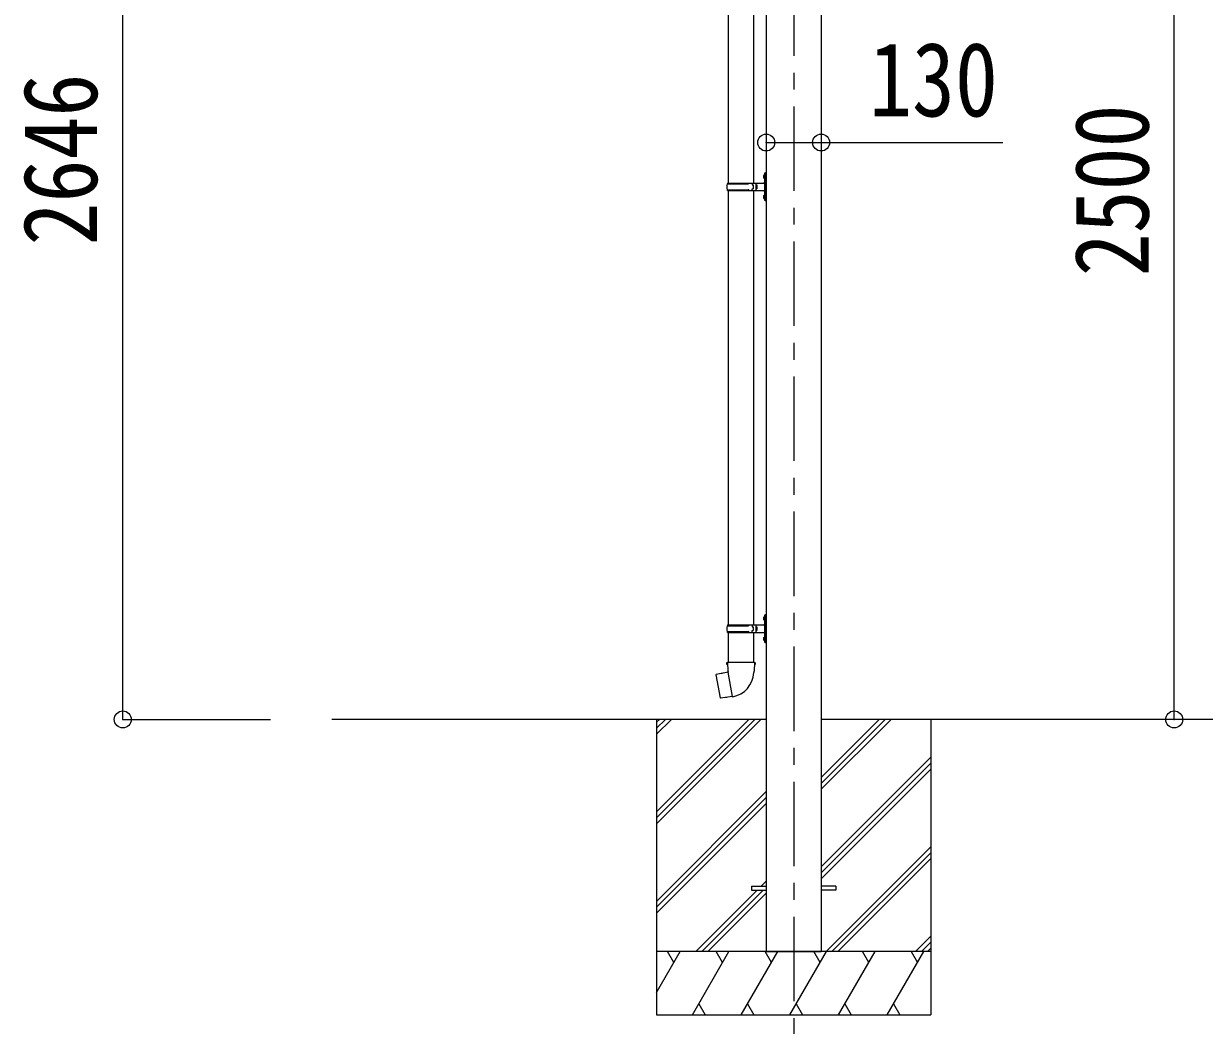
# Model space of a CAD drawing. Units: millimetres at full size. Extents: x -11243 to 11243, y -7760 to 7760.
# Drawn here: x 2343 to 5141, y -5141 to -2767 of the extents above; entities that cross this region are included whole.
import ezdxf
from ezdxf.enums import TextEntityAlignment as Align

# ---------------------------------------------------------------- set-up
doc = ezdxf.new("R2010")
doc.units = ezdxf.units.MM
doc.header["$LTSCALE"] = 40
doc.header["$PDMODE"] = 32
doc.header["$PDSIZE"] = 40
for name, pattern in [('CHAIN1', [8, 5, -1, 1, -1]), ('DASHED1', [1.8, 1.2, -0.6]), ('USER1', [13, 10, -1, 1, -1])]:
    doc.linetypes.add(name, pattern=pattern)
for name, color, linetype, lineweight in [('0-0_0', 7, 'Continuous', 9), ('0-1_本体', 5, 'CHAIN1', 9), ('0-3_ELV2', 4, 'Continuous', 9), ('0-6_OTH_LINE', 6, 'Continuous', 9), ('0-9_OUTLINE', 7, 'Continuous', 9)]:
    doc.layers.add(name, color=color, linetype=linetype, lineweight=lineweight)
doc.styles.add('ＭＳ ゴシック', font='')
doc.styles.get('ＭＳ ゴシック').set_extended_font_data('MS Gothic')

msp = doc.modelspace()

# ---------------------------------------------------------------- linework, layer by layer
at = {"layer": '0-0_0'}
for p, q in [((4102.47, -4415.51), (3072.9, -4415.51)), ((3842.47, -4415.51), (3842.47, -5115.5)), ((3842.47, -4634.48), (4061.45, -4415.51)), ((3842.47, -4648.62), (4075.59, -4415.51)), ((3842.47, -4662.77), (4089.73, -4415.51)), ((3842.47, -4450.64), (3877.6, -4415.51)), ((3842.47, -4436.49), (3863.46, -4415.51)), ((3842.47, -4422.35), (3849.31, -4415.51)), ((4232.47, -4581.14), (4398.1, -4415.51)), ((4232.47, -4566.99), (4383.96, -4415.51)), ((4232.47, -4552.85), (4369.81, -4415.51)), ((7002.38, -4415.51), (4232.47, -4415.51)), ((4492.47, -4415.51), (4492.47, -5115.5)), ((4232.47, -4764.98), (4492.47, -4504.98)), ((4232.47, -4779.12), (4492.47, -4519.13)), ((4232.47, -4793.27), (4492.47, -4533.27)), ((3842.47, -4846.61), (4102.47, -4586.62)), ((3842.47, -4860.76), (4102.47, -4600.76)), ((3842.47, -4874.9), (4102.47, -4614.9)), ((4244.07, -4965.51), (4492.47, -4717.12)), ((4258.22, -4965.51), (4492.47, -4731.26)), ((4272.36, -4965.51), (4492.47, -4745.4)), ((4090.21, -4811.01), (4102.47, -4798.75)), ((3935.71, -4965.51), (4081.21, -4820.01)), ((3949.85, -4965.51), (4095.35, -4820.01)), ((3963.99, -4965.51), (4102.47, -4827.03)), ((4456.21, -4965.51), (4492.47, -4929.25)), ((4470.35, -4965.51), (4492.47, -4943.39)), ((3842.47, -5062.76), (3898.61, -4965.5)), ((4492.47, -4965.51), (3842.47, -4965.51)), ((3883.61, -4991.49), (3868.61, -4965.5)), ((3927.48, -5115.5), (4014.08, -4965.5)), ((3999.08, -4991.49), (3984.08, -4965.51)), ((4042.95, -5115.5), (4129.55, -4965.51)), ((4114.55, -4991.49), (4099.55, -4965.5)), ((4158.42, -5115.5), (4245.02, -4965.51)), ((4230.02, -4991.49), (4215.02, -4965.5)), ((4273.89, -5115.5), (4360.5, -4965.51)), ((4345.49, -4991.49), (4330.49, -4965.5)), ((4389.36, -5115.5), (4475.97, -4965.51)), ((4445.96, -4965.51), (4460.96, -4991.49)), ((4484.49, -4965.51), (4492.47, -4957.53)), ((3942.48, -5089.53), (3957.48, -5115.5)), ((4057.95, -5089.52), (4072.95, -5115.5)), ((4173.42, -5089.52), (4188.42, -5115.5)), ((4288.89, -5089.53), (4303.89, -5115.5)), ((4404.36, -5089.53), (4419.36, -5115.5)), ((3842.47, -5115.5), (4492.47, -5115.5))]:
    msp.add_line(p, q, dxfattribs=at)
at = {"layer": '0-0_0', "linetype": 'USER1'}
msp.add_line((4102.46, -4965.51), (4232.46, -4965.51), dxfattribs=at)
at = {"layer": '0-0_0', "linetype": 'DASHED1'}
msp.add_line((4117.47, -4965.51), (4217.47, -4965.51), dxfattribs=at)
at = {"layer": '0-1_本体'}
msp.add_line((4167.47, -1683.1), (4167.47, -5208.89), dxfattribs=at)
at = {"layer": '0-3_ELV2'}
for p, q in [((4102.46, -1916.71), (4102.46, -4965.51)), ((4232.46, -1916.71), (4232.46, -4965.51)), ((4067.47, -4811.01), (4102.47, -4811.01)), ((4267.47, -4811.01), (4232.47, -4811.01))]:
    msp.add_line(p, q, dxfattribs=at)
for points in [[(4067.47, -4811.01), (4067.47, -4820.01), (4102.47, -4820.01)], [(4267.47, -4811.01), (4267.47, -4820.01), (4232.47, -4820.01)]]:
    msp.add_lwpolyline(points, dxfattribs=at)
at = {"layer": '0-6_OTH_LINE'}
for p, q in [((2577.71, -4415.51), (2577.71, -1769.46)), ((5069.26, -4415.51), (5069.26, -1915.51)), ((4102.46, -3048.65), (4232.46, -3048.65)), ((4232.46, -3048.65), (4663.05, -3048.65)), ((2577.71, -4415.51), (2927.71, -4415.51)), ((5069.26, -4415.51), (4592.47, -4415.51))]:
    msp.add_line(p, q, dxfattribs=at)
for p in [(4102.46, -3048.65), (4232.46, -3048.65), (2577.71, -4415.51), (5069.26, -4415.51)]:
    msp.add_point(p, dxfattribs=at)
at = {"layer": '0-9_OUTLINE'}
for p, q in [((4012.47, -2115.45), (4012.47, -3144.48)), ((4072.47, -2115.45), (4072.47, -3144.48)), ((4096.16, -3127.33), (4098.21, -3128.33)), ((4097.43, -3125.33), (4098.06, -3125.33)), ((4097.43, -3125.33), (4097.43, -3133.63)), ((4098.06, -3125.33), (4098.46, -3125.73)), ((4098.21, -3128.33), (4098.82, -3129.48)), ((4098.46, -3121.48), (4101.46, -3119.98)), ((4098.46, -3121.48), (4098.46, -3185.48)), ((4101.46, -3119.98), (4101.46, -3186.98)), ((4101.46, -3119.98), (4102.46, -3119.98)), ((4102.46, -3119.98), (4102.46, -3186.98)), ((4009.49, -3146.48), (4059.82, -3146.48)), ((4009.49, -3160.48), (4059.82, -3160.48)), ((4010.49, -3144.48), (4096.49, -3144.48)), ((4010.49, -3144.48), (4010.49, -3146.48)), ((4010.49, -3162.48), (4010.49, -3160.48)), ((4069.49, -3144.48), (4069.49, -3148.98)), ((4069.49, -3148.98), (4071.49, -3148.98)), ((4069.49, -3162.48), (4069.49, -3157.98)), ((4069.49, -3157.98), (4071.49, -3157.98)), ((4071.49, -3148.98), (4071.49, -3157.98)), ((4077.46, -3144.48), (4077.46, -3162.48)), ((4077.46, -3148.98), (4080.46, -3148.98)), ((4077.46, -3157.98), (4080.46, -3157.98)), ((4080.46, -3148.98), (4080.46, -3157.98)), ((4097.43, -3133.63), (4098.06, -3133.63)), ((4010.49, -3162.48), (4096.49, -3162.48)), ((4012.47, -3162.48), (4012.47, -4191.5)), ((4072.47, -3162.48), (4072.47, -4191.5)), ((4096.16, -3175.33), (4098.21, -3176.33)), ((4097.43, -3173.33), (4098.06, -3173.33)), ((4097.43, -3173.33), (4097.43, -3181.63)), ((4097.43, -3181.63), (4098.06, -3181.63)), ((4098.06, -3173.33), (4098.06, -3181.63)), ((4098.06, -3173.33), (4098.46, -3173.73)), ((4098.06, -3181.63), (4098.46, -3181.23)), ((4098.21, -3176.33), (4098.82, -3177.48)), ((4098.46, -3185.48), (4101.46, -3186.98)), ((4101.46, -3186.98), (4102.46, -3186.98)), ((4098.46, -4168.5), (4101.46, -4167)), ((4098.46, -4168.5), (4098.46, -4232.5)), ((4101.46, -4167), (4101.46, -4234)), ((4101.46, -4167), (4102.46, -4167)), ((4102.46, -4167), (4102.46, -4234)), ((4009.49, -4193.5), (4059.82, -4193.5)), ((4010.49, -4191.5), (4096.49, -4191.5)), ((4010.49, -4191.5), (4010.49, -4193.5)), ((4069.49, -4191.5), (4069.49, -4196)), ((4069.49, -4196), (4071.49, -4196)), ((4071.49, -4196), (4071.49, -4205)), ((4077.46, -4191.5), (4077.46, -4209.5)), ((4077.46, -4196), (4080.46, -4196)), ((4080.46, -4196), (4080.46, -4205)), ((4096.16, -4174.35), (4098.21, -4175.35)), ((4097.43, -4172.35), (4098.06, -4172.35)), ((4097.43, -4172.35), (4097.43, -4180.65)), ((4097.43, -4180.65), (4098.06, -4180.65)), ((4098.06, -4172.35), (4098.46, -4172.75)), ((4098.21, -4175.35), (4098.82, -4176.5)), ((4009.49, -4207.5), (4059.82, -4207.5)), ((4010.49, -4209.5), (4010.49, -4207.5)), ((4010.49, -4209.5), (4096.49, -4209.5)), ((4012.49, -4209.5), (4012.49, -4280.5)), ((4069.49, -4209.5), (4069.49, -4205)), ((4069.49, -4205), (4071.49, -4205)), ((4072.49, -4209.5), (4072.49, -4280.5)), ((4077.46, -4205), (4080.46, -4205)), ((4096.16, -4222.35), (4098.21, -4223.35)), ((4097.43, -4220.35), (4098.06, -4220.35)), ((4097.43, -4220.35), (4097.43, -4228.65)), ((4098.06, -4220.35), (4098.06, -4228.65)), ((4098.06, -4220.35), (4098.46, -4220.75)), ((4098.21, -4223.35), (4098.82, -4224.5)), ((4097.43, -4228.65), (4098.06, -4228.65)), ((4098.06, -4228.65), (4098.46, -4228.25)), ((4098.46, -4232.5), (4101.46, -4234)), ((4101.46, -4234), (4102.46, -4234)), ((4010.79, -4280.5), (4008.64, -4281.28)), ((4074.49, -4280.5), (4010.79, -4280.5)), ((4010.79, -4280.5), (4011.14, -4300.5)), ((4074.49, -4280.5), (4074.14, -4300.5)), ((4074.49, -4280.5), (4076.64, -4281.28)), ((4012.05, -4303.7), (3984.18, -4308.95)), ((3996.92, -4306.35), (3996.71, -4306.59)), ((4008.64, -4281.28), (4008.64, -4284.9)), ((4008.64, -4284.9), (4010.88, -4285.72)), ((4011.14, -4300.5), (4012.49, -4302.5)), ((4022.4, -4361), (4012.27, -4303.53)), ((4012.29, -4302.7), (4012.29, -4303.41)), ((4012.49, -4302.5), (4012.46, -4302.51)), ((4072.83, -4302.44), (4072.75, -4304.61)), ((4074.14, -4300.5), (4072.83, -4302.44)), ((4076.64, -4284.9), (4074.4, -4285.72)), ((4076.61, -4281.28), (4076.61, -4284.9)), ((3984.18, -4308.95), (3983.37, -4310.12)), ((3983.37, -4310.12), (3992.99, -4364.68)), ((4007.01, -4363.59), (4006.73, -4363.44)), ((4022.7, -4361.76), (4022.46, -4361.1))]:
    msp.add_line(p, q, dxfattribs=at)
for points in [[(4096.16, -3131.62), (4098.21, -3130.63), (4098.82, -3129.48)], [(4098.06, -3125.33), (4098.06, -3133.63), (4098.46, -3133.23)], [(4096.16, -3179.62), (4098.21, -3178.63), (4098.82, -3177.48)], [(4096.16, -4178.65), (4098.21, -4177.65), (4098.82, -4176.5)], [(4098.06, -4172.35), (4098.06, -4180.65), (4098.46, -4180.25)], [(4096.16, -4226.65), (4098.21, -4225.65), (4098.82, -4224.5)], [(3999.16, -4306.13), (3998.88, -4305.98), (3996.92, -4306.35)], [(4022.13, -4360.91), (3994.15, -4365.51), (3992.99, -4364.68)], [(4009.2, -4363.03), (4008.99, -4363.27), (4007.01, -4363.59)]]:
    msp.add_lwpolyline(points, dxfattribs=at)
for centre, radius, start, end in [((4101.76, -3129.48), 6, 136.21765, 223.78235), ((4058.24, -3153.48), 49.25, 171.82876, 180.00002), ((4058.24, -3153.48), 49.25, 180.00002, 188.17127), ((4059.82, -3144.48), 2, 270, 359.99998), ((4059.82, -3162.48), 2, 0.00005, 90.00004), ((4096.46, -3142.48), 2, 270, 359.99998), ((4101.76, -3177.48), 6, 136.21765, 223.78235), ((4096.46, -3164.48), 2, 0.00005, 90.00004), ((4058.24, -4200.5), 49.25, 171.82876, 180.00002), ((4059.82, -4191.5), 2, 270, 359.99998), ((4101.76, -4176.5), 6, 136.21765, 223.78235), ((4096.46, -4189.5), 2, 270, 359.99998), ((4058.24, -4200.5), 49.25, 180.00002, 188.17127), ((4059.82, -4209.5), 2, 0.00005, 90.00004), ((4101.76, -4224.5), 6, 136.21765, 223.78235), ((4096.46, -4211.5), 2, 0.00005, 90.00004), ((4011.99, -4303.41), 0.3, 280.66842, 0), ((4012.49, -4302.7), 0.2, 100, 180), ((4012.49, -4302.5), 60.3, 279.96938, 358), ((4022.18, -4361.2), 0.3, 20, 99.33158), ((4022.89, -4361.69), 0.2, 200, 279.96938)]:
    msp.add_arc(centre, radius, start, end, dxfattribs=at)

# ---------------------------------------------------------------- texts
at = {"layer": '0-6_OTH_LINE', "color": 7, "style": 'ＭＳ ゴシック', "width": 0.85}
msp.add_text('130', height=176, dxfattribs=at).set_placement((4346.07, -3039.5), align=Align.BOTTOM_LEFT)
for s, p in [('2646', (2569.71, -3292.48)), ('2500', (5061.26, -3365.51))]:
    msp.add_text(s, height=176, rotation=90, dxfattribs=at).set_placement(p, align=Align.BOTTOM_LEFT)

doc.saveas('drawing.dxf')
